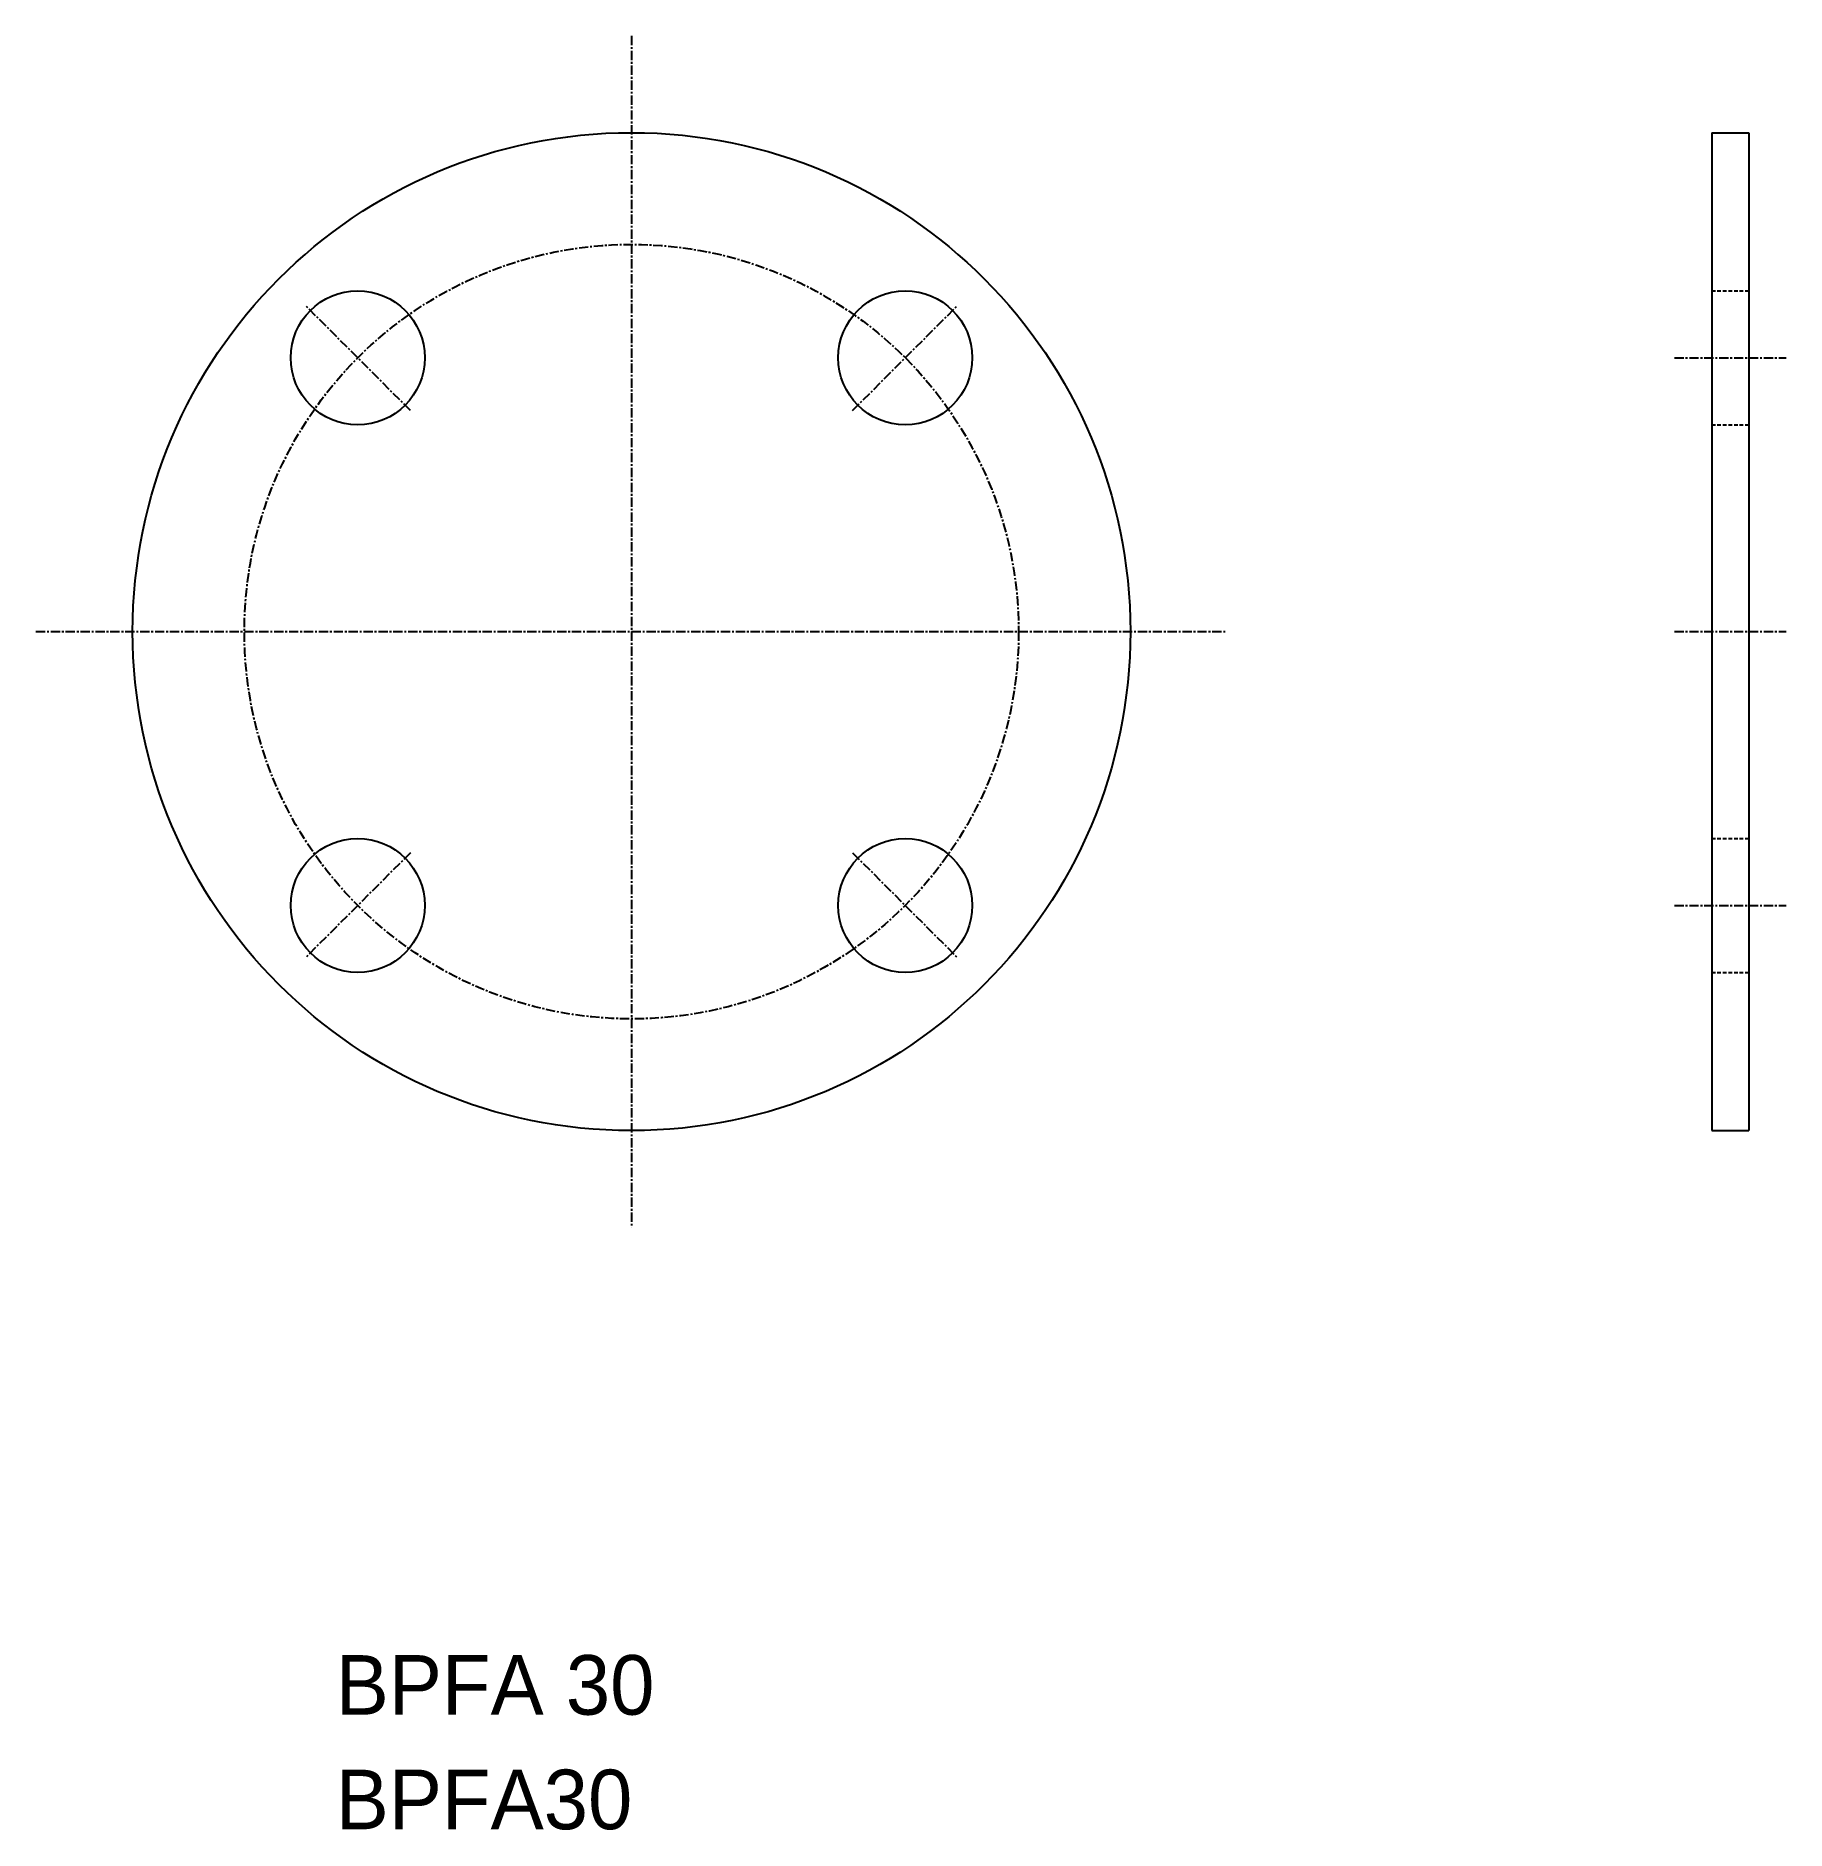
# Model space of a CAD drawing. Extents: x 195 to 430, y 154 to 395.
import ezdxf

# ---------------------------------------------------------------- set-up
doc = ezdxf.new("R2010")
doc.units = 0
doc.linetypes.add('CENTER', pattern=[2, 1.25, -0.25, 0.25, -0.25])
doc.linetypes.add('DASHED', pattern=[0.75, 0.5, -0.25])
doc.layers.get('0').update_dxf_attribs({"linetype": 'CONTINUOUS'})
doc.layers.add('CENTER', color=1, linetype='CENTER')

msp = doc.modelspace()

# ---------------------------------------------------------------- linework, layer by layer
at = {"color": 7, "linetype": 'CONTINUOUS'}
for p, q in [((420.47, 381.85), (420.47, 247.85)), ((420.47, 381.85), (425.47, 381.85)), ((425.47, 381.85), (425.47, 247.85)), ((420.47, 247.85), (425.47, 247.85))]:
    msp.add_line(p, q, dxfattribs=at)
at = {"color": 3, "linetype": 'DASHED'}
for p, q in [((420.47, 360.62), (425.47, 360.62)), ((420.47, 342.62), (425.47, 342.62)), ((420.47, 287.08), (425.47, 287.08)), ((420.47, 269.08), (425.47, 269.08))]:
    msp.add_line(p, q, dxfattribs=at)
msp.add_line((420.47, 314.85), (420.47, 314.85))
at = {"color": 7, "linetype": 'CONTINUOUS'}
for centre, radius in [((275.39, 314.85), 67), ((238.62, 351.62), 9), ((312.16, 351.62), 9), ((238.62, 278.08), 9), ((312.16, 278.08), 9)]:
    msp.add_circle(centre, radius, dxfattribs=at)
at = {"layer": 'CENTER', "color": 1, "linetype": 'CENTER'}
for p, q in [((275.39, 394.85), (275.39, 234.85)), ((245.69, 344.55), (231.55, 358.69)), ((305.09, 344.55), (319.23, 358.69)), ((415.47, 351.62), (430.47, 351.62)), ((195.39, 314.85), (355.39, 314.85)), ((415.47, 314.85), (430.47, 314.85)), ((245.69, 285.15), (231.55, 271.01)), ((305.09, 285.15), (319.23, 271.01)), ((415.47, 278.08), (430.47, 278.08))]:
    msp.add_line(p, q, dxfattribs=at)
msp.add_circle((275.39, 314.85), 52, dxfattribs=at)

# ---------------------------------------------------------------- texts
at = {"color": 7, "linetype": 'CONTINUOUS'}
for s, p in [('BPFA 30', (235.66, 169.42)), ('BPFA30', (235.66, 154.04))]:
    msp.add_text(s, height=8, dxfattribs=at).set_placement(p)

doc.saveas('drawing.dxf')
